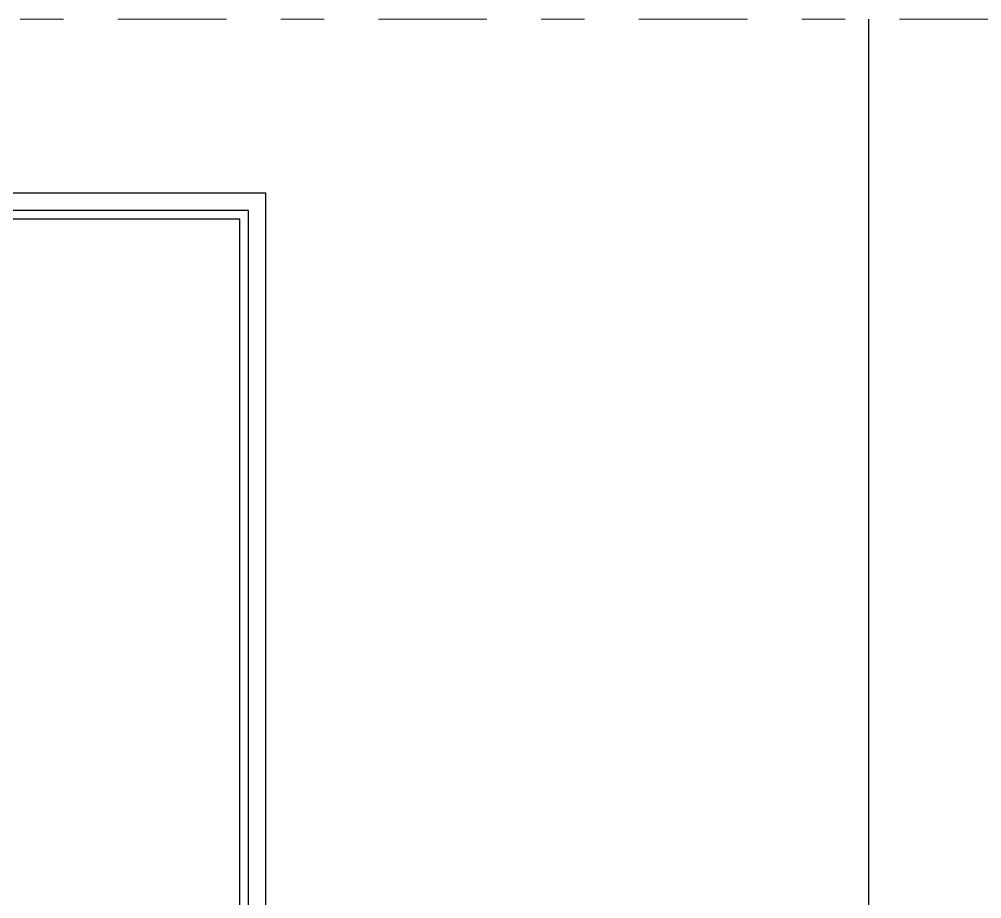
# Model space of a CAD drawing. Header units: metres. Extents: x 294 to 1101, y -498 to -355.
# Drawn here: x 491.368 to 493.584, y -469.645 to -467.62 of the extents above; entities that cross this region are included whole.
import ezdxf

# ---------------------------------------------------------------- set-up
doc = ezdxf.new("R2010")
doc.units = ezdxf.units.M
doc.linetypes.add('DASHDOT2', pattern=[0.5, 0.25, -0.125, 0, -0.125])
doc.layers.add('roof', color=16, linetype='DASHDOT2', lineweight=18)
doc.layers.add('win', color=206, linetype='Continuous')

msp = doc.modelspace()

# ---------------------------------------------------------------- linework, layer by layer
for p, q in [((493.3238, -467.62), (493.3238, -470.96)), ((489.5948, -468.02), (491.9356, -468.02)), ((491.9356, -470.76), (491.9356, -468.02))]:
    msp.add_line(p, q)
at = {"layer": 'roof'}
msp.add_line((487.9948, -467.62), (504.6764, -467.62), dxfattribs=at)
at = {"layer": 'win'}
for p, q in [((491.8956, -468.06), (490.5152, -468.06)), ((491.8956, -470.72), (491.8956, -468.06)), ((491.8756, -468.08), (490.5352, -468.08)), ((491.8756, -470.7), (491.8756, -468.08))]:
    msp.add_line(p, q, dxfattribs=at)

doc.saveas('drawing.dxf')
